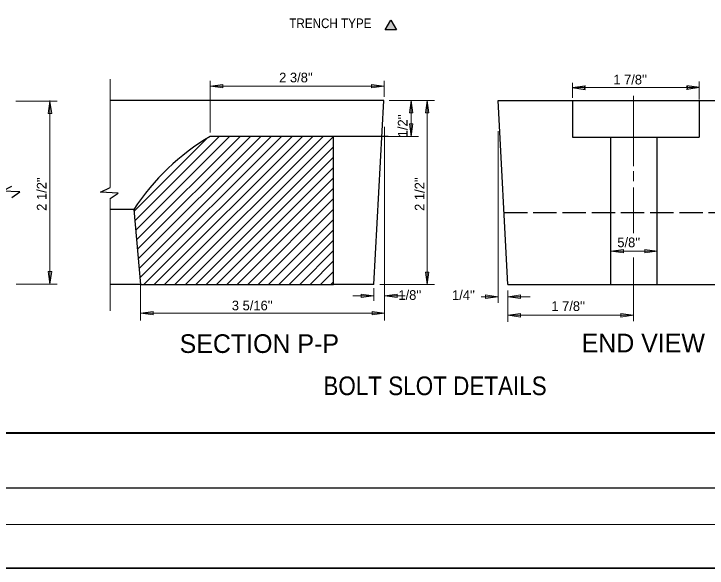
# Model space of a CAD drawing. Extents: x -403 to -29, y -119 to 150.
# Drawn here: x -271.7 to -177.4, y -118.6 to -43.2 of the extents above; entities that cross this region are included whole.
import ezdxf
from ezdxf.enums import TextEntityAlignment as Align

# ---------------------------------------------------------------- set-up
doc = ezdxf.new("R2010")
doc.units = 0
doc.header["$LTSCALE"] = 0.53
doc.linetypes.add('LONG_DASHED', pattern=[7.5, 6, -1.5])
doc.layers.add('1', color=7, linetype='Continuous', lineweight=13)

msp = doc.modelspace()

# ---------------------------------------------------------------- hatches: boundary and pattern name
at = {"layer": '1'}
for points in [[(-220.3943, -44.0369), (-219.6149, -45.3869), (-221.1737, -45.3869)], [(-244.9564, -53.0225), (-243.2534, -52.7885), (-243.2534, -53.2565)], [(-221.3155, -53.0225), (-223.0185, -53.2565), (-223.0185, -52.7885)], [(-266.7672, -55.0647), (-266.5333, -56.7677), (-267.0012, -56.7677)], [(-217.6194, -54.9766), (-217.3854, -56.6796), (-217.8534, -56.6796)], [(-215.4576, -54.9766), (-215.2236, -56.6796), (-215.6916, -56.6796)], [(-217.6194, -59.8617), (-217.8534, -58.1587), (-217.3854, -58.1587)], [(-190.4433, -75.4846), (-188.7403, -75.2506), (-188.7403, -75.7186)], [(-184.1428, -75.4846), (-185.8457, -75.7186), (-185.8457, -75.2506)], [(-266.7672, -79.9702), (-267.0012, -78.2672), (-266.5333, -78.2672)], [(-215.4576, -80.0302), (-215.6916, -78.3272), (-215.2236, -78.3272)], [(-222.7103, -81.5656), (-224.4133, -81.7996), (-224.4133, -81.3316)], [(-221.2457, -81.5656), (-219.5427, -81.3316), (-219.5427, -81.7996)], [(-205.8079, -81.6812), (-207.5109, -81.9152), (-207.5109, -81.4472)], [(-204.4687, -81.6812), (-202.7657, -81.4472), (-202.7657, -81.9152)], [(-254.4407, -83.9383), (-252.7378, -83.7043), (-252.7378, -84.1723)], [(-221.2457, -83.9383), (-222.9487, -84.1723), (-222.9487, -83.7043)], [(-204.4651, -84.2195), (-202.7621, -83.9855), (-202.7621, -84.4535)], [(-187.3809, -84.2195), (-189.0839, -84.4535), (-189.0839, -83.9855)]]:
    msp.add_hatch(color=256, dxfattribs=at).paths.add_polyline_path(points)

# ---------------------------------------------------------------- linework, layer by layer
for p, q in [((-258.5676, -66.8082), (-258.5676, -52.0996)), ((-244.9564, -59.3484), (-244.9564, -52.2963)), ((-221.3155, -54.4893), (-221.3155, -52.2963)), ((-195.6618, -54.6158), (-195.6618, -52.5712)), ((-178.4285, -54.8398), (-178.4285, -52.388)), ((-244.9564, -53.0225), (-221.3155, -53.0225)), ((-195.6618, -53.2368), (-178.4285, -53.2368)), ((-187.3809, -63.9137), (-187.3809, -54.3637)), ((-271.4093, -55.057), (-265.7672, -55.057)), ((-266.7672, -79.9702), (-266.7672, -54.9935)), ((-220.6119, -54.9766), (-214.4576, -54.9766)), ((-217.6194, -59.8617), (-217.6194, -54.9766)), ((-215.4576, -80.0302), (-215.4576, -54.9766)), ((-221.2457, -84.9383), (-221.2457, -58.5603)), ((-205.8079, -82.5331), (-205.8079, -59.1766)), ((-255.3256, -70.0392), (-245.472, -60.1856)), ((-255.2105, -71.3383), (-243.7339, -59.8617)), ((-255.0954, -72.6374), (-242.3197, -59.8617)), ((-254.9804, -73.9366), (-240.9055, -59.8617)), ((-254.8653, -75.2357), (-239.4912, -59.8617)), ((-254.7503, -76.5349), (-238.077, -59.8617)), ((-254.6352, -77.8341), (-236.6628, -59.8617)), ((-254.5202, -79.1333), (-235.2486, -59.8617)), ((-254.003, -80.0302), (-233.8344, -59.8617)), ((-252.5888, -80.0302), (-232.4202, -59.8617)), ((-251.1746, -80.0302), (-231.006, -59.8617)), ((-249.7603, -80.0302), (-229.5917, -59.8617)), ((-248.3462, -80.0302), (-228.1776, -59.8617)), ((-220.7514, -59.8617), (-216.6194, -59.8617)), ((-246.9319, -80.0302), (-228.1688, -61.2672)), ((-245.5177, -80.0302), (-228.1688, -62.6814)), ((-244.1035, -80.0302), (-228.1688, -64.0956)), ((-187.3809, -65.9601), (-187.3809, -64.5958)), ((-242.6892, -80.0302), (-228.1688, -65.5098)), ((-241.2751, -80.0302), (-228.1688, -66.924)), ((-187.3809, -73.0373), (-187.3809, -66.8127)), ((-258.5676, -83.593), (-258.5676, -68.3249)), ((-239.8608, -80.0302), (-228.1688, -68.3383)), ((-238.4467, -80.0302), (-228.1688, -69.7524)), ((-237.0324, -80.0302), (-228.1688, -71.1667)), ((-235.6182, -80.0302), (-228.1688, -72.5809)), ((-234.204, -80.0302), (-228.1688, -73.9951)), ((-232.7897, -80.0302), (-228.1688, -75.4093)), ((-190.4433, -75.4846), (-184.1428, -75.4846)), ((-187.3809, -85.0069), (-187.3809, -76.3627)), ((-231.3756, -80.0302), (-228.1688, -76.8235)), ((-229.9613, -80.0302), (-228.1688, -78.2377)), ((-271.3411, -79.9702), (-265.7672, -79.9702)), ((-254.4407, -84.9383), (-254.4407, -80.0302)), ((-221.8672, -80.0302), (-214.4576, -80.0302)), ((-222.7103, -82.2582), (-222.7103, -80.5435)), ((-204.4651, -85.0986), (-204.4651, -80.8302)), ((-225.5632, -81.5656), (-222.7103, -81.5656)), ((-221.2457, -81.5656), (-218.4557, -81.5656)), ((-208.1089, -81.6812), (-205.8079, -81.6812)), ((-204.4687, -81.6812), (-201.4361, -81.6812)), ((-254.4407, -83.9383), (-221.2457, -83.9383)), ((-204.4651, -84.2195), (-187.3809, -84.2195)), ((-396.6432, -112.7008), (-36.6433, -112.7008))]:
    msp.add_line(p, q, dxfattribs=at)
at = {"layer": '1', "lineweight": 25}
for p, q in [((-195.6615, -53.2377), (-193.9585, -53.0037)), ((-195.6615, -53.2377), (-193.9585, -53.4717)), ((-178.4288, -53.236), (-180.1318, -53.002)), ((-178.4288, -53.236), (-180.1318, -53.47)), ((-221.3416, -54.9766), (-258.5676, -54.9766)), ((-222.6844, -80.0302), (-221.3416, -54.9766)), ((-195.6618, -54.9766), (-195.6618, -59.9913)), ((-178.4285, -54.9766), (-178.4285, -59.9913)), ((-228.1688, -59.8617), (-244.9564, -59.8617)), ((-220.7514, -59.8617), (-228.1688, -59.8617)), ((-195.6618, -59.9913), (-178.4285, -59.9913)), ((-190.4433, -80.0302), (-190.4433, -59.9913)), ((-184.1428, -80.0302), (-184.1428, -59.9913)), ((-255.347, -69.7971), (-258.5676, -69.7971)), ((-255.347, -69.7971), (-254.4407, -80.0302)), ((-254.4407, -80.0302), (-258.5676, -80.0302)), ((-228.5472, -80.0302), (-228.1688, -79.6519)), ((-222.6844, -80.0302), (-228.1688, -80.0302)), ((-204.4651, -80.0302), (-172.4369, -80.0302)), ((-381.6432, -107.7008), (-36.6433, -107.7008))]:
    msp.add_line(p, q, dxfattribs=at)
at = {"layer": '1', "linetype": 'LONG_DASHED', "lineweight": 25}
msp.add_line((-204.9907, -70.2234), (-172.4369, -70.2234), dxfattribs=at)
at = {"layer": '1', "lineweight": 40}
msp.add_line((-366.6432, -100.2008), (-41.6433, -100.2008), dxfattribs=at)
at = {"layer": '1', "lineweight": 35}
msp.add_lwpolyline([(-402.5622, -118.6236), (-28.6709, -118.6236), (-28.6709, 150.0972), (-402.5622, 150.0972)], close=True, dxfattribs=at)
at = {"layer": '1', "lineweight": 25}
msp.add_lwpolyline([(-220.3943, -44.0369), (-219.6149, -45.3869), (-221.1737, -45.3869)], close=True, dxfattribs=at)
at = {"layer": '1'}
for points in [[(-244.9564, -53.0225), (-243.2534, -52.7885), (-243.2534, -53.2565)], [(-221.3155, -53.0225), (-223.0185, -53.2565), (-223.0185, -52.7885)], [(-266.7672, -55.0647), (-266.5333, -56.7677), (-267.0012, -56.7677)], [(-217.6194, -54.9766), (-217.3854, -56.6796), (-217.8534, -56.6796)], [(-215.4576, -54.9766), (-215.2236, -56.6796), (-215.6916, -56.6796)], [(-217.6194, -59.8617), (-217.8534, -58.1587), (-217.3854, -58.1587)], [(-190.4433, -75.4846), (-188.7403, -75.2506), (-188.7403, -75.7186)], [(-184.1428, -75.4846), (-185.8457, -75.7186), (-185.8457, -75.2506)], [(-266.7672, -79.9702), (-267.0012, -78.2672), (-266.5333, -78.2672)], [(-215.4576, -80.0302), (-215.6916, -78.3272), (-215.2236, -78.3272)], [(-222.7103, -81.5656), (-224.4133, -81.7996), (-224.4133, -81.3316)], [(-221.2457, -81.5656), (-219.5427, -81.3316), (-219.5427, -81.7996)], [(-205.8079, -81.6812), (-207.5109, -81.9152), (-207.5109, -81.4472)], [(-204.4687, -81.6812), (-202.7657, -81.4472), (-202.7657, -81.9152)], [(-254.4407, -83.9383), (-252.7378, -83.7043), (-252.7378, -84.1723)], [(-221.2457, -83.9383), (-222.9487, -84.1723), (-222.9487, -83.7043)], [(-204.4651, -84.2195), (-202.7621, -83.9855), (-202.7621, -84.4535)], [(-187.3809, -84.2195), (-189.0839, -84.4535), (-189.0839, -83.9855)]]:
    msp.add_lwpolyline(points, close=True, dxfattribs=at)
at = {"layer": '1', "lineweight": 25}
for points in [[(-193.9585, -53.0037), (-194.0902, -53.2401), (-193.9585, -53.4717)], [(-180.1318, -53.47), (-180.0001, -53.2336), (-180.1318, -53.002)], [(-204.4651, -80.0302), (-205.8079, -54.9766), (-172.4369, -54.9766)], [(-254.4407, -80.0302), (-228.1688, -80.0302), (-228.1688, -59.8208)], [(-271.9427, -68.1746), (-270.8641, -67.432), (-273.2795, -67.3162), (-271.9427, -66.6578)], [(-258.5676, -68.3249), (-257.489, -67.5823), (-259.9044, -67.4665), (-258.5676, -66.8082)]]:
    msp.add_lwpolyline(points, dxfattribs=at)
msp.add_arc((-228.6584, -87.3073), 31.92, 120.70302, 146.73133, dxfattribs=at)

# ---------------------------------------------------------------- texts
at = {"layer": '1', "width": 0.9}
msp.add_text('TRENCH TYPE', height=1.315, dxfattribs=at).set_placement((-234.2018, -45.1321))
at = {"layer": '1'}
for s, p in [("2 3/8''", (-235.586, -52.5155)), ("1 7/8''", (-190.1269, -52.7971)), (" 5/8''", (-190.0689, -74.9513)), (" 1/8''", (-219.8533, -82.1148)), (" 1/4''", (-212.5579, -82.135)), ("3 5/16''", (-242.0252, -83.5418)), ("1 7/8''", (-198.5615, -83.6289))]:
    msp.add_text(s, height=1.315, dxfattribs=at).set_placement(p)
for s, p in [(" 1/2''", (-218.1212, -60.4786)), ('2 1/2"', (-267.2322, -69.9993)), ("2 1/2''", (-215.8198, -70.0092))]:
    msp.add_text(s, height=1.315, rotation=90, dxfattribs=at).set_placement(p)
for s, p in [('SECTION P-P', (-238.2813, -89.3383)), ('END VIEW', (-186.0465, -89.2576))]:
    msp.add_text(s, height=2.538, dxfattribs=at).set_placement(p, align=Align.CENTER)
at = {"layer": '1', "width": 0.9}
msp.add_text('BOLT SLOT DETAILS', height=2.538, dxfattribs=at).set_placement((-214.3789, -95.0802), align=Align.CENTER)

doc.saveas('drawing.dxf')
